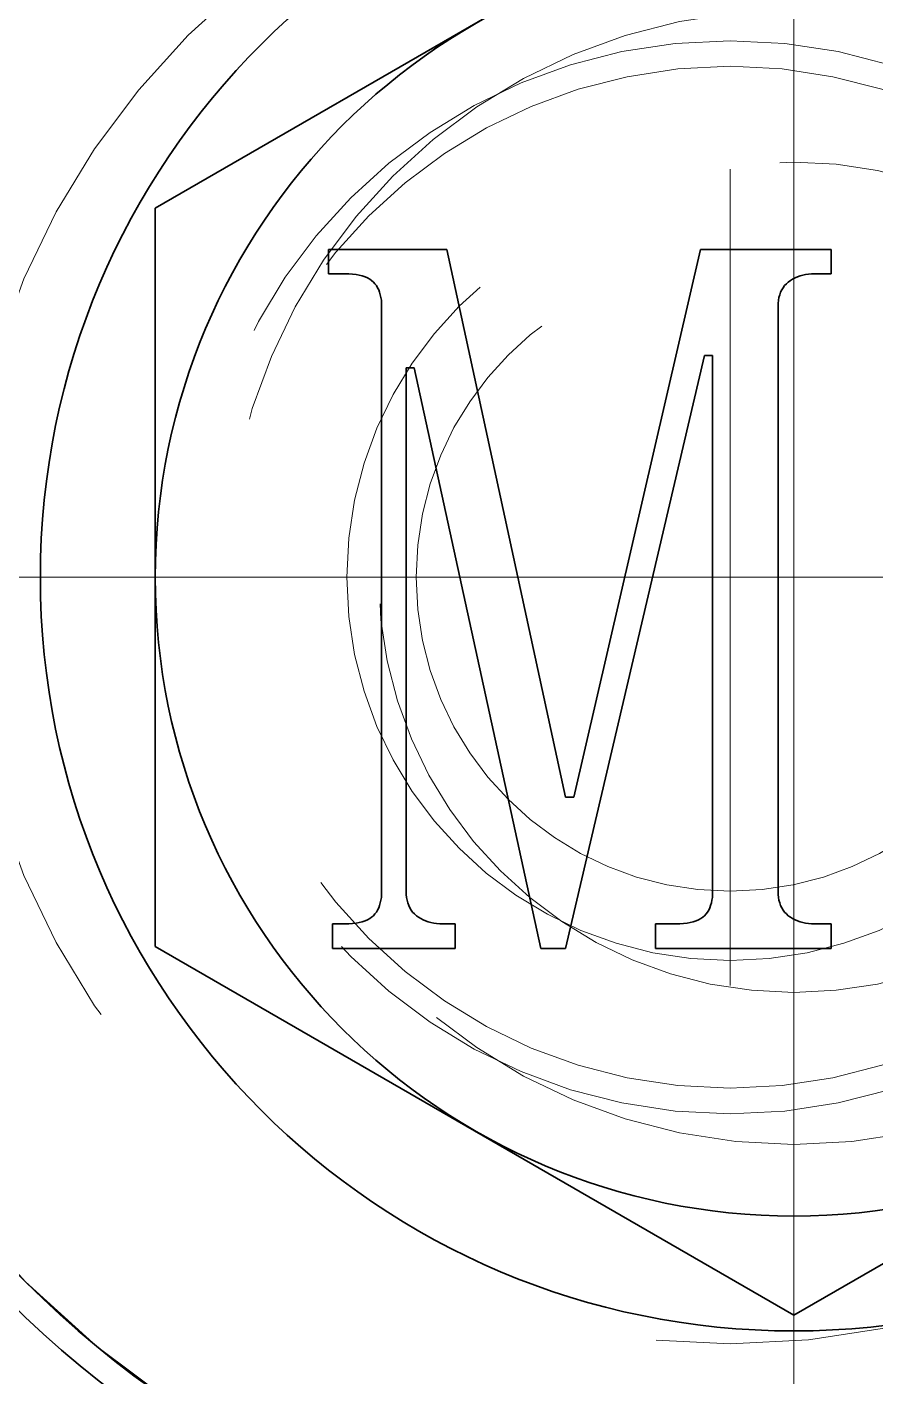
# Model space of a CAD drawing. Header units: millimetres. Extents: x 7914 to 16415, y -883 to 305.
# Drawn here: x 8306.22 to 8312.86, y -47.2 to -36.64 of the extents above; entities that cross this region are included whole.
import ezdxf

# ---------------------------------------------------------------- set-up
doc = ezdxf.new("R2010")
doc.units = ezdxf.units.MM
for name, pattern in [('CENTER-HOKUTO', [23, 20, -1, 1, -1]), ('DASHSPACE', [30, 12, -18]), ('HIDDEN-HOKUTO', [3.8, 2.5, -1.3])]:
    doc.linetypes.add(name, pattern=pattern)
doc.layers.add('AM_7', color=2, linetype='CENTER-HOKUTO', lineweight=30)
doc.layers.add('AM_HID', color=1, linetype='HIDDEN-HOKUTO', lineweight=25)

msp = doc.modelspace()

# ---------------------------------------------------------------- linework, layer by layer
at = {"color": 7, "lineweight": 35, "ltscale": 0.144319}
for p, q in [((8307.223, -38.054), (8312.223, -35.169)), ((8312.223, -46.719), (8307.223, -43.834)), ((8317.223, -43.834), (8312.223, -46.719))]:
    msp.add_line(p, q, dxfattribs=at)
at = {"color": 7, "lineweight": 35, "ltscale": 0.072243}
for p, q in [((8307.223, -40.944), (8307.223, -38.054)), ((8307.223, -43.834), (8307.223, -40.944))]:
    msp.add_line(p, q, dxfattribs=at)
at = {"color": 7, "lineweight": 35, "ltscale": 0.0048}
for p, q in [((8308.579, -38.569), (8308.579, -38.377)), ((8312.515, -38.377), (8312.515, -38.569)), ((8308.611, -43.849), (8308.611, -43.657)), ((8309.571, -43.657), (8309.571, -43.849)), ((8311.139, -43.849), (8311.139, -43.657)), ((8312.515, -43.657), (8312.515, -43.849))]:
    msp.add_line(p, q, dxfattribs=at)
at = {"color": 7, "lineweight": 35, "ltscale": 0.023199}
msp.add_line((8308.579, -38.377), (8309.507, -38.377), dxfattribs=at)
at = {"color": 7, "lineweight": 35, "ltscale": 0.109682}
msp.add_line((8309.507, -38.377), (8310.435, -42.665), dxfattribs=at)
at = {"color": 7, "lineweight": 35, "ltscale": 0.110031}
msp.add_line((8310.499, -42.665), (8311.491, -38.377), dxfattribs=at)
at = {"color": 7, "lineweight": 35, "ltscale": 0.0256}
msp.add_line((8311.491, -38.377), (8312.515, -38.377), dxfattribs=at)
at = {"color": 7, "lineweight": 35, "ltscale": 0.003199}
for p, q in [((8308.707, -38.569), (8308.579, -38.569)), ((8312.387, -43.657), (8312.515, -43.657))]:
    msp.add_line(p, q, dxfattribs=at)
at = {"color": 7, "lineweight": 35, "ltscale": 0.000776838}
msp.add_line((8308.738, -38.569), (8308.707, -38.569), dxfattribs=at)
at = {"color": 7, "lineweight": 35, "ltscale": 0.000728719}
msp.add_line((8308.767, -38.571), (8308.738, -38.569), dxfattribs=at)
at = {"color": 7, "lineweight": 35, "ltscale": 0.000685152}
msp.add_line((8308.795, -38.575), (8308.767, -38.571), dxfattribs=at)
at = {"color": 7, "lineweight": 35, "ltscale": 0.000641592}
msp.add_line((8308.82, -38.579), (8308.795, -38.575), dxfattribs=at)
at = {"color": 7, "lineweight": 35, "ltscale": 0.000601197}
for p, q in [((8308.843, -38.585), (8308.82, -38.579)), ((8308.82, -43.647), (8308.843, -43.641))]:
    msp.add_line(p, q, dxfattribs=at)
at = {"color": 7, "lineweight": 35, "ltscale": 0.000565285}
msp.add_line((8308.865, -38.592), (8308.843, -38.585), dxfattribs=at)
at = {"color": 7, "lineweight": 35, "ltscale": 0.000529848}
msp.add_line((8308.884, -38.6), (8308.865, -38.592), dxfattribs=at)
at = {"color": 7, "lineweight": 35, "ltscale": 0.000501179}
msp.add_line((8308.902, -38.61), (8308.884, -38.6), dxfattribs=at)
at = {"color": 7, "lineweight": 35, "ltscale": 0.000477895}
msp.add_line((8308.917, -38.621), (8308.902, -38.61), dxfattribs=at)
at = {"color": 7, "lineweight": 35, "ltscale": 0.00045891}
for p, q in [((8308.931, -38.633), (8308.917, -38.621)), ((8308.917, -43.605), (8308.931, -43.593)), ((8311.509, -43.605), (8311.523, -43.593))]:
    msp.add_line(p, q, dxfattribs=at)
at = {"color": 7, "lineweight": 35, "ltscale": 0.000452651}
msp.add_line((8308.943, -38.646), (8308.931, -38.633), dxfattribs=at)
at = {"color": 7, "lineweight": 35, "ltscale": 0.000458233}
msp.add_line((8308.954, -38.661), (8308.943, -38.646), dxfattribs=at)
at = {"color": 7, "lineweight": 35, "ltscale": 0.000501057}
msp.add_line((8312.164, -38.646), (8312.15, -38.661), dxfattribs=at)
at = {"color": 7, "lineweight": 35, "ltscale": 0.00050757}
msp.add_line((8312.179, -38.633), (8312.164, -38.646), dxfattribs=at)
at = {"color": 7, "lineweight": 35, "ltscale": 0.000511798}
msp.add_line((8312.196, -38.621), (8312.179, -38.633), dxfattribs=at)
at = {"color": 7, "lineweight": 35, "ltscale": 0.000514181}
msp.add_line((8312.213, -38.61), (8312.196, -38.621), dxfattribs=at)
at = {"color": 7, "lineweight": 35, "ltscale": 0.000518689}
for p, q in [((8312.232, -38.6), (8312.213, -38.61)), ((8312.213, -43.616), (8312.232, -43.625))]:
    msp.add_line(p, q, dxfattribs=at)
at = {"color": 7, "lineweight": 35, "ltscale": 0.000527041}
msp.add_line((8312.251, -38.592), (8312.232, -38.6), dxfattribs=at)
at = {"color": 7, "lineweight": 35, "ltscale": 0.000537814}
msp.add_line((8312.271, -38.585), (8312.251, -38.592), dxfattribs=at)
at = {"color": 7, "lineweight": 35, "ltscale": 0.000550972}
msp.add_line((8312.292, -38.579), (8312.271, -38.585), dxfattribs=at)
at = {"color": 7, "lineweight": 35, "ltscale": 0.00056663}
msp.add_line((8312.315, -38.575), (8312.292, -38.579), dxfattribs=at)
at = {"color": 7, "lineweight": 35, "ltscale": 0.000585238}
msp.add_line((8312.338, -38.571), (8312.315, -38.575), dxfattribs=at)
at = {"color": 7, "lineweight": 35, "ltscale": 0.000606218}
msp.add_line((8312.362, -38.569), (8312.338, -38.571), dxfattribs=at)
at = {"color": 7, "lineweight": 35, "ltscale": 0.000628866}
msp.add_line((8312.387, -38.569), (8312.362, -38.569), dxfattribs=at)
at = {"color": 7, "lineweight": 35, "ltscale": 0.0032}
msp.add_line((8312.515, -38.569), (8312.387, -38.569), dxfattribs=at)
at = {"color": 7, "lineweight": 35, "ltscale": 0.000465409}
msp.add_line((8308.964, -38.677), (8308.954, -38.661), dxfattribs=at)
at = {"color": 7, "lineweight": 35, "ltscale": 0.00047943}
msp.add_line((8308.972, -38.694), (8308.964, -38.677), dxfattribs=at)
at = {"color": 7, "lineweight": 35, "ltscale": 0.000496219}
for p, q in [((8308.979, -38.713), (8308.972, -38.694)), ((8311.564, -43.531), (8311.571, -43.513))]:
    msp.add_line(p, q, dxfattribs=at)
at = {"color": 7, "lineweight": 35, "ltscale": 0.000517915}
msp.add_line((8308.985, -38.733), (8308.979, -38.713), dxfattribs=at)
at = {"color": 7, "lineweight": 35, "ltscale": 0.000538673}
msp.add_line((8308.989, -38.754), (8308.985, -38.733), dxfattribs=at)
at = {"color": 7, "lineweight": 35, "ltscale": 0.000566562}
msp.add_line((8308.993, -38.776), (8308.989, -38.754), dxfattribs=at)
at = {"color": 7, "lineweight": 35, "ltscale": 0.000569598}
msp.add_line((8312.106, -38.754), (8312.102, -38.776), dxfattribs=at)
at = {"color": 7, "lineweight": 35, "ltscale": 0.000545171}
msp.add_line((8312.112, -38.733), (8312.106, -38.754), dxfattribs=at)
at = {"color": 7, "lineweight": 35, "ltscale": 0.00052928}
msp.add_line((8312.119, -38.713), (8312.112, -38.733), dxfattribs=at)
at = {"color": 7, "lineweight": 35, "ltscale": 0.000513276}
for p, q in [((8312.128, -38.694), (8312.119, -38.713)), ((8309.207, -43.513), (8309.216, -43.531)), ((8312.119, -43.513), (8312.128, -43.531))]:
    msp.add_line(p, q, dxfattribs=at)
at = {"color": 7, "lineweight": 35, "ltscale": 0.000504139}
msp.add_line((8312.138, -38.677), (8312.128, -38.694), dxfattribs=at)
at = {"color": 7, "lineweight": 35, "ltscale": 0.000499115}
msp.add_line((8312.15, -38.661), (8312.138, -38.677), dxfattribs=at)
at = {"color": 7, "lineweight": 35, "ltscale": 0.000593928}
for p, q in [((8308.995, -38.8), (8308.993, -38.776)), ((8311.585, -43.45), (8311.587, -43.426))]:
    msp.add_line(p, q, dxfattribs=at)
at = {"color": 7, "lineweight": 35, "ltscale": 0.000623527}
msp.add_line((8308.995, -38.825), (8308.995, -38.8), dxfattribs=at)
at = {"color": 7, "lineweight": 35, "ltscale": 0.1144}
for p, q in [((8308.995, -43.401), (8308.995, -38.825)), ((8312.099, -38.825), (8312.099, -43.401))]:
    msp.add_line(p, q, dxfattribs=at)
at = {"color": 7, "lineweight": 35, "ltscale": 0.000623662}
msp.add_line((8312.1, -38.8), (8312.099, -38.825), dxfattribs=at)
at = {"color": 7, "lineweight": 35, "ltscale": 0.000595101}
msp.add_line((8312.102, -38.776), (8312.1, -38.8), dxfattribs=at)
at = {"color": 7, "lineweight": 35, "ltscale": 0.119146}
msp.add_line((8311.523, -39.209), (8310.435, -43.849), dxfattribs=at)
at = {"color": 7, "lineweight": 35, "ltscale": 0.001601}
msp.add_line((8311.587, -39.209), (8311.523, -39.209), dxfattribs=at)
at = {"color": 7, "lineweight": 35, "ltscale": 0.1048}
msp.add_line((8311.587, -43.401), (8311.587, -39.209), dxfattribs=at)
at = {"color": 7, "lineweight": 35, "ltscale": 0.001599}
for p, q in [((8309.251, -39.305), (8309.187, -39.305)), ((8310.435, -42.665), (8310.499, -42.665))]:
    msp.add_line(p, q, dxfattribs=at)
at = {"color": 7, "lineweight": 35, "ltscale": 0.102401}
msp.add_line((8309.187, -39.305), (8309.187, -43.401), dxfattribs=at)
at = {"color": 7, "lineweight": 35, "ltscale": 0.116276}
msp.add_line((8310.243, -43.849), (8309.251, -39.305), dxfattribs=at)
at = {"color": 7, "lineweight": 35, "ltscale": 0.000624271}
msp.add_line((8308.995, -43.426), (8308.995, -43.401), dxfattribs=at)
at = {"color": 7, "lineweight": 35, "ltscale": 0.0006244}
msp.add_line((8309.187, -43.401), (8309.188, -43.426), dxfattribs=at)
at = {"color": 7, "lineweight": 35, "ltscale": 0.00062431}
msp.add_line((8311.587, -43.426), (8311.587, -43.401), dxfattribs=at)
at = {"color": 7, "lineweight": 35, "ltscale": 0.00062445}
msp.add_line((8312.099, -43.401), (8312.1, -43.426), dxfattribs=at)
at = {"color": 7, "lineweight": 35, "ltscale": 0.000515717}
msp.add_line((8308.979, -43.513), (8308.985, -43.493), dxfattribs=at)
at = {"color": 7, "lineweight": 35, "ltscale": 0.00054107}
msp.add_line((8308.985, -43.493), (8308.989, -43.472), dxfattribs=at)
at = {"color": 7, "lineweight": 35, "ltscale": 0.000564188}
msp.add_line((8308.989, -43.472), (8308.993, -43.45), dxfattribs=at)
at = {"color": 7, "lineweight": 35, "ltscale": 0.000593989}
msp.add_line((8308.993, -43.45), (8308.995, -43.426), dxfattribs=at)
at = {"color": 7, "lineweight": 35, "ltscale": 0.000595024}
for p, q in [((8309.188, -43.426), (8309.19, -43.45)), ((8312.1, -43.426), (8312.102, -43.45))]:
    msp.add_line(p, q, dxfattribs=at)
at = {"color": 7, "lineweight": 35, "ltscale": 0.000567344}
for p, q in [((8309.19, -43.45), (8309.194, -43.472)), ((8312.102, -43.45), (8312.106, -43.472))]:
    msp.add_line(p, q, dxfattribs=at)
at = {"color": 7, "lineweight": 35, "ltscale": 0.000547774}
msp.add_line((8309.194, -43.472), (8309.2, -43.493), dxfattribs=at)
at = {"color": 7, "lineweight": 35, "ltscale": 0.000526869}
for p, q in [((8309.2, -43.493), (8309.207, -43.513)), ((8312.112, -43.493), (8312.119, -43.513))]:
    msp.add_line(p, q, dxfattribs=at)
at = {"color": 7, "lineweight": 35, "ltscale": 0.000515504}
msp.add_line((8311.571, -43.513), (8311.577, -43.493), dxfattribs=at)
at = {"color": 7, "lineweight": 35, "ltscale": 0.000541386}
msp.add_line((8311.577, -43.493), (8311.581, -43.472), dxfattribs=at)
at = {"color": 7, "lineweight": 35, "ltscale": 0.00056408}
msp.add_line((8311.581, -43.472), (8311.585, -43.45), dxfattribs=at)
at = {"color": 7, "lineweight": 35, "ltscale": 0.000547578}
msp.add_line((8312.106, -43.472), (8312.112, -43.493), dxfattribs=at)
at = {"color": 7, "lineweight": 35, "ltscale": 0.000476398}
msp.add_line((8308.902, -43.616), (8308.917, -43.605), dxfattribs=at)
at = {"color": 7, "lineweight": 35, "ltscale": 0.000454295}
msp.add_line((8308.931, -43.593), (8308.943, -43.579), dxfattribs=at)
at = {"color": 7, "lineweight": 35, "ltscale": 0.000457619}
for p, q in [((8308.943, -43.579), (8308.954, -43.565)), ((8311.535, -43.579), (8311.546, -43.565))]:
    msp.add_line(p, q, dxfattribs=at)
at = {"color": 7, "lineweight": 35, "ltscale": 0.000465671}
msp.add_line((8308.954, -43.565), (8308.964, -43.549), dxfattribs=at)
at = {"color": 7, "lineweight": 35, "ltscale": 0.000480449}
msp.add_line((8308.964, -43.549), (8308.972, -43.531), dxfattribs=at)
at = {"color": 7, "lineweight": 35, "ltscale": 0.000495948}
msp.add_line((8308.972, -43.531), (8308.979, -43.513), dxfattribs=at)
at = {"color": 7, "lineweight": 35, "ltscale": 0.0005044}
msp.add_line((8309.216, -43.531), (8309.226, -43.549), dxfattribs=at)
at = {"color": 7, "lineweight": 35, "ltscale": 0.000500183}
for p, q in [((8309.226, -43.549), (8309.238, -43.565)), ((8312.138, -43.549), (8312.15, -43.565))]:
    msp.add_line(p, q, dxfattribs=at)
at = {"color": 7, "lineweight": 35, "ltscale": 0.000501014}
msp.add_line((8309.238, -43.565), (8309.252, -43.579), dxfattribs=at)
at = {"color": 7, "lineweight": 35, "ltscale": 0.00050801}
msp.add_line((8309.252, -43.579), (8309.267, -43.593), dxfattribs=at)
at = {"color": 7, "lineweight": 35, "ltscale": 0.000511184}
for p, q in [((8309.267, -43.593), (8309.284, -43.605)), ((8312.179, -43.593), (8312.196, -43.605))]:
    msp.add_line(p, q, dxfattribs=at)
at = {"color": 7, "lineweight": 35, "ltscale": 0.000514668}
msp.add_line((8309.284, -43.605), (8309.301, -43.616), dxfattribs=at)
at = {"color": 7, "lineweight": 35, "ltscale": 0.000477024}
msp.add_line((8311.494, -43.616), (8311.509, -43.605), dxfattribs=at)
at = {"color": 7, "lineweight": 35, "ltscale": 0.000453784}
msp.add_line((8311.523, -43.593), (8311.535, -43.579), dxfattribs=at)
at = {"color": 7, "lineweight": 35, "ltscale": 0.000466063}
msp.add_line((8311.546, -43.565), (8311.556, -43.549), dxfattribs=at)
at = {"color": 7, "lineweight": 35, "ltscale": 0.000480118}
msp.add_line((8311.556, -43.549), (8311.564, -43.531), dxfattribs=at)
at = {"color": 7, "lineweight": 35, "ltscale": 0.000504793}
msp.add_line((8312.128, -43.531), (8312.138, -43.549), dxfattribs=at)
at = {"color": 7, "lineweight": 35, "ltscale": 0.000500496}
msp.add_line((8312.15, -43.565), (8312.164, -43.579), dxfattribs=at)
at = {"color": 7, "lineweight": 35, "ltscale": 0.000508581}
msp.add_line((8312.164, -43.579), (8312.179, -43.593), dxfattribs=at)
at = {"color": 7, "lineweight": 35, "ltscale": 0.000513372}
msp.add_line((8312.196, -43.605), (8312.213, -43.616), dxfattribs=at)
at = {"color": 7, "lineweight": 35, "ltscale": 0.0024}
for p, q in [((8308.611, -43.657), (8308.707, -43.657)), ((8309.475, -43.657), (8309.571, -43.657))]:
    msp.add_line(p, q, dxfattribs=at)
at = {"color": 7, "lineweight": 35, "ltscale": 0.000776091}
msp.add_line((8308.707, -43.657), (8308.738, -43.656), dxfattribs=at)
at = {"color": 7, "lineweight": 35, "ltscale": 0.00072938}
msp.add_line((8308.738, -43.656), (8308.767, -43.654), dxfattribs=at)
at = {"color": 7, "lineweight": 35, "ltscale": 0.000684573}
for p, q in [((8308.767, -43.654), (8308.795, -43.651)), ((8311.359, -43.654), (8311.387, -43.651))]:
    msp.add_line(p, q, dxfattribs=at)
at = {"color": 7, "lineweight": 35, "ltscale": 0.000642079}
for p, q in [((8308.795, -43.651), (8308.82, -43.647)), ((8311.387, -43.651), (8311.412, -43.647))]:
    msp.add_line(p, q, dxfattribs=at)
at = {"color": 7, "lineweight": 35, "ltscale": 0.000565047}
msp.add_line((8308.843, -43.641), (8308.865, -43.634), dxfattribs=at)
at = {"color": 7, "lineweight": 35, "ltscale": 0.000529746}
for p, q in [((8308.865, -43.634), (8308.884, -43.625)), ((8311.457, -43.634), (8311.476, -43.625))]:
    msp.add_line(p, q, dxfattribs=at)
at = {"color": 7, "lineweight": 35, "ltscale": 0.000501849}
for p, q in [((8308.884, -43.625), (8308.902, -43.616)), ((8311.476, -43.625), (8311.494, -43.616))]:
    msp.add_line(p, q, dxfattribs=at)
at = {"color": 7, "lineweight": 35, "ltscale": 0.000518013}
msp.add_line((8309.301, -43.616), (8309.32, -43.625), dxfattribs=at)
at = {"color": 7, "lineweight": 35, "ltscale": 0.000527644}
msp.add_line((8309.32, -43.625), (8309.339, -43.634), dxfattribs=at)
at = {"color": 7, "lineweight": 35, "ltscale": 0.000536843}
for p, q in [((8309.339, -43.634), (8309.359, -43.641)), ((8312.251, -43.634), (8312.271, -43.641))]:
    msp.add_line(p, q, dxfattribs=at)
at = {"color": 7, "lineweight": 35, "ltscale": 0.000551709}
for p, q in [((8309.359, -43.641), (8309.38, -43.647)), ((8312.271, -43.641), (8312.293, -43.647))]:
    msp.add_line(p, q, dxfattribs=at)
at = {"color": 7, "lineweight": 35, "ltscale": 0.00056633}
for p, q in [((8309.38, -43.647), (8309.403, -43.651)), ((8312.293, -43.647), (8312.315, -43.651))]:
    msp.add_line(p, q, dxfattribs=at)
at = {"color": 7, "lineweight": 35, "ltscale": 0.000586958}
msp.add_line((8309.403, -43.651), (8309.426, -43.654), dxfattribs=at)
at = {"color": 7, "lineweight": 35, "ltscale": 0.000604575}
msp.add_line((8309.426, -43.654), (8309.45, -43.656), dxfattribs=at)
at = {"color": 7, "lineweight": 35, "ltscale": 0.000628886}
for p, q in [((8309.45, -43.656), (8309.475, -43.657)), ((8312.362, -43.656), (8312.387, -43.657))]:
    msp.add_line(p, q, dxfattribs=at)
at = {"color": 7, "lineweight": 35, "ltscale": 0.003999}
msp.add_line((8311.139, -43.657), (8311.299, -43.657), dxfattribs=at)
at = {"color": 7, "lineweight": 35, "ltscale": 0.000776854}
msp.add_line((8311.299, -43.657), (8311.33, -43.656), dxfattribs=at)
at = {"color": 7, "lineweight": 35, "ltscale": 0.000728618}
msp.add_line((8311.33, -43.656), (8311.359, -43.654), dxfattribs=at)
at = {"color": 7, "lineweight": 35, "ltscale": 0.000602679}
msp.add_line((8311.412, -43.647), (8311.435, -43.641), dxfattribs=at)
at = {"color": 7, "lineweight": 35, "ltscale": 0.000563597}
msp.add_line((8311.435, -43.641), (8311.457, -43.634), dxfattribs=at)
at = {"color": 7, "lineweight": 35, "ltscale": 0.000528344}
msp.add_line((8312.232, -43.625), (8312.251, -43.634), dxfattribs=at)
at = {"color": 7, "lineweight": 35, "ltscale": 0.000585447}
msp.add_line((8312.315, -43.651), (8312.338, -43.654), dxfattribs=at)
at = {"color": 7, "lineweight": 35, "ltscale": 0.000606097}
msp.add_line((8312.338, -43.654), (8312.362, -43.656), dxfattribs=at)
at = {"color": 7, "lineweight": 35, "ltscale": 0.024001}
msp.add_line((8309.571, -43.849), (8308.611, -43.849), dxfattribs=at)
at = {"color": 7, "lineweight": 35, "ltscale": 0.004801}
msp.add_line((8310.435, -43.849), (8310.243, -43.849), dxfattribs=at)
at = {"color": 7, "lineweight": 35, "ltscale": 0.034399}
msp.add_line((8312.515, -43.849), (8311.139, -43.849), dxfattribs=at)
at = {"color": 7, "lineweight": 35}
for centre, radius in [((8311.723, -40.944), 8), ((8311.723, -40.944), 7.8), ((8312.223, -40.944), 5.9), ((8312.223, -40.944), 5)]:
    msp.add_circle(centre, radius, dxfattribs=at)
at = {"color": 7, "linetype": 'DASHSPACE', "lineweight": 13}
msp.add_circle((8311.723, -40.944), 3, dxfattribs=at)
at = {"layer": 'AM_7', "color": 2, "lineweight": 13}
for p, q in [((8312.223, -33.274), (8312.223, -48.614)), ((8311.723, -37.748), (8311.723, -44.14)), ((8319.893, -40.944), (8304.553, -40.944)), ((8314.919, -40.944), (8308.527, -40.944))]:
    msp.add_line(p, q, dxfattribs=at)
at = {"layer": 'AM_HID', "color": 1, "lineweight": 13, "ltscale": 4}
for centre, radius in [((8311.723, -40.944), 7.8), ((8311.723, -40.944), 6), ((8312.223, -40.944), 4.44), ((8311.723, -40.944), 4.2), ((8311.723, -40.944), 4.2), ((8311.723, -40.944), 4), ((8312.223, -40.944), 3.25), ((8311.723, -40.944), 2.458)]:
    msp.add_circle(centre, radius, dxfattribs=at)

doc.saveas('drawing.dxf')
